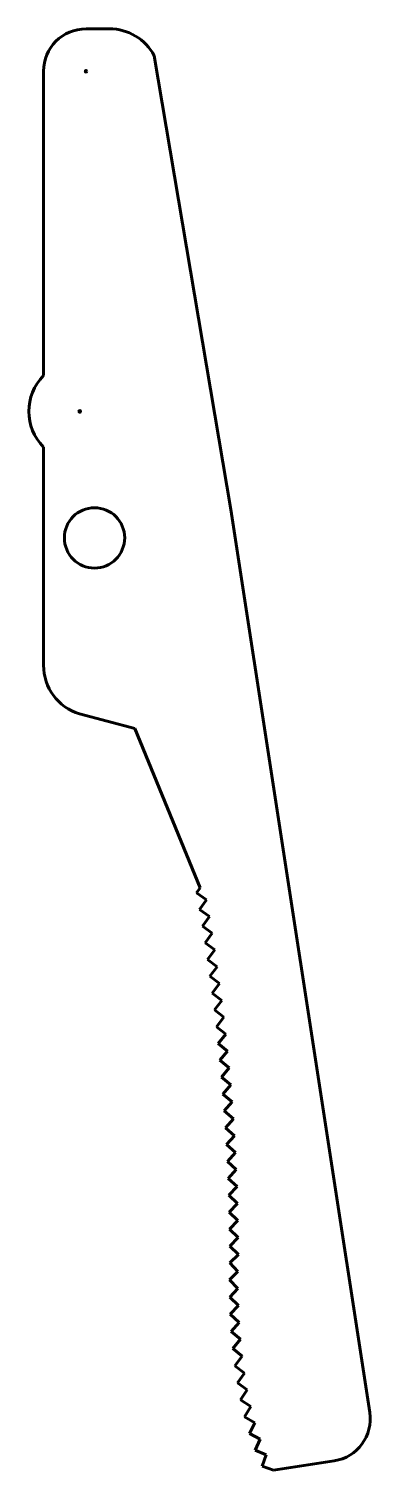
# Model space of a CAD drawing. Header units: millimetres. Extents: x -39 to 162, y -549 to 300.
import ezdxf

# ---------------------------------------------------------------- set-up
doc = ezdxf.new("R2010")
doc.units = ezdxf.units.MM
doc.linetypes.add('K5LT_BASIC', pattern=[0])

msp = doc.modelspace()

# ---------------------------------------------------------------- linework, layer by layer
at = {"color": 150, "linetype": 'K5LT_BASIC', "lineweight": 60, "true_color": 0x0080ff}
for p, q in [((-5, 299.74), (8.77, 299.74)), ((35.2, 283.94), (80.14, 16.82)), ((-30, 95.57), (-30, 274.74)), ((-30, -75), (-30, 53.42)), ((80.14, 16.82), (161.93, -514.93)), ((23.68, -112.31), (-8.88, -103.66)), ((62.1, -206.06), (23.68, -112.31)), ((60.08, -208.98), (62.1, -206.06)), ((65.89, -213.01), (60.08, -208.98)), ((61.81, -218.78), (65.89, -213.01)), ((67.59, -222.86), (61.81, -218.78)), ((63.46, -228.6), (67.59, -222.86)), ((69.2, -232.73), (63.46, -228.6)), ((65.04, -238.44), (69.2, -232.73)), ((70.75, -242.61), (65.04, -238.44)), ((66.53, -248.29), (70.75, -242.61)), ((72.21, -252.5), (66.53, -248.29)), ((67.94, -258.14), (72.21, -252.5)), ((73.58, -262.41), (67.94, -258.14)), ((69.27, -268.02), (73.58, -262.41)), ((74.88, -272.32), (69.27, -268.02)), ((70.53, -277.9), (74.88, -272.32)), ((76.1, -282.25), (70.53, -277.9)), ((71.7, -287.79), (76.1, -282.25)), ((77.24, -292.18), (71.7, -287.79)), ((72.8, -297.68), (77.24, -292.18)), ((78.3, -302.13), (72.8, -297.68)), ((73.81, -307.59), (78.3, -302.13)), ((79.28, -312.08), (73.81, -307.59)), ((74.75, -317.51), (79.28, -312.08)), ((80.18, -322.04), (74.75, -317.51)), ((75.6, -327.43), (80.18, -322.04)), ((80.99, -332.01), (75.6, -327.43)), ((76.37, -337.36), (80.99, -332.01)), ((81.73, -341.98), (76.37, -337.36)), ((77.06, -347.3), (81.73, -341.98)), ((82.38, -351.96), (77.06, -347.3)), ((77.68, -357.24), (82.38, -351.96)), ((82.96, -361.94), (77.68, -357.24)), ((78.21, -367.18), (82.96, -361.94)), ((83.45, -371.93), (78.21, -367.18)), ((78.66, -377.13), (83.45, -371.93)), ((83.86, -381.92), (78.66, -377.13)), ((79.03, -387.08), (83.86, -381.92)), ((84.19, -391.91), (79.03, -387.08)), ((79.32, -397.04), (84.19, -391.91)), ((84.44, -401.91), (79.32, -397.04)), ((79.53, -406.99), (84.44, -401.91)), ((84.61, -411.91), (79.53, -406.99)), ((79.62, -416.93), (84.61, -411.91)), ((79.54, -426.8), (84.64, -421.91)), ((84.64, -421.91), (79.62, -416.93)), ((79.44, -436.91), (84.43, -431.91)), ((84.43, -431.91), (79.54, -426.8)), ((84.44, -441.91), (79.44, -436.91)), ((79.55, -447.02), (84.44, -441.91)), ((84.66, -451.9), (79.55, -447.02)), ((79.9, -457.13), (84.66, -451.9)), ((85.13, -461.89), (79.9, -457.13)), ((80.5, -467.24), (85.13, -461.89)), ((85.85, -471.87), (80.5, -467.24)), ((81.37, -477.34), (85.85, -471.87)), ((86.85, -481.82), (81.37, -477.34)), ((82.55, -487.43), (86.85, -481.82)), ((88.17, -491.73), (82.55, -487.43)), ((84.07, -497.49), (88.17, -491.73)), ((89.84, -501.59), (84.07, -497.49)), ((85.98, -507.52), (89.84, -501.59)), ((91.91, -511.37), (85.98, -507.52)), ((88.33, -517.48), (91.91, -511.37)), ((94.43, -521.05), (88.33, -517.48)), ((91.18, -527.33), (94.43, -521.05)), ((97.46, -530.58), (91.18, -527.33)), ((94.62, -537.06), (97.46, -530.58)), ((101.09, -539.9), (94.62, -537.06)), ((98.74, -546.57), (101.09, -539.9)), ((105.41, -548.91), (98.74, -546.57)), ((141.02, -543.44), (105.41, -548.91))]:
    msp.add_line(p, q, dxfattribs=at)
for centre, radius in [((-5, 274.74), 0.5), ((-8.65, 74.5), 0.5), ((0, 0), 17.75)]:
    msp.add_circle(centre, radius, dxfattribs=at)
for centre, radius, start, end in [((-5, 274.74), 25, 90, 180), ((8.77, 269.74), 30, 28.23483, 90), ((-8.65, 74.5), 30, 135.37262, 224.62738), ((0, -75), 30, 180, 252.78226), ((137.22, -518.73), 25, 278.74395, 8.74395)]:
    msp.add_arc(centre, radius, start, end, dxfattribs=at)

doc.saveas('drawing.dxf')
